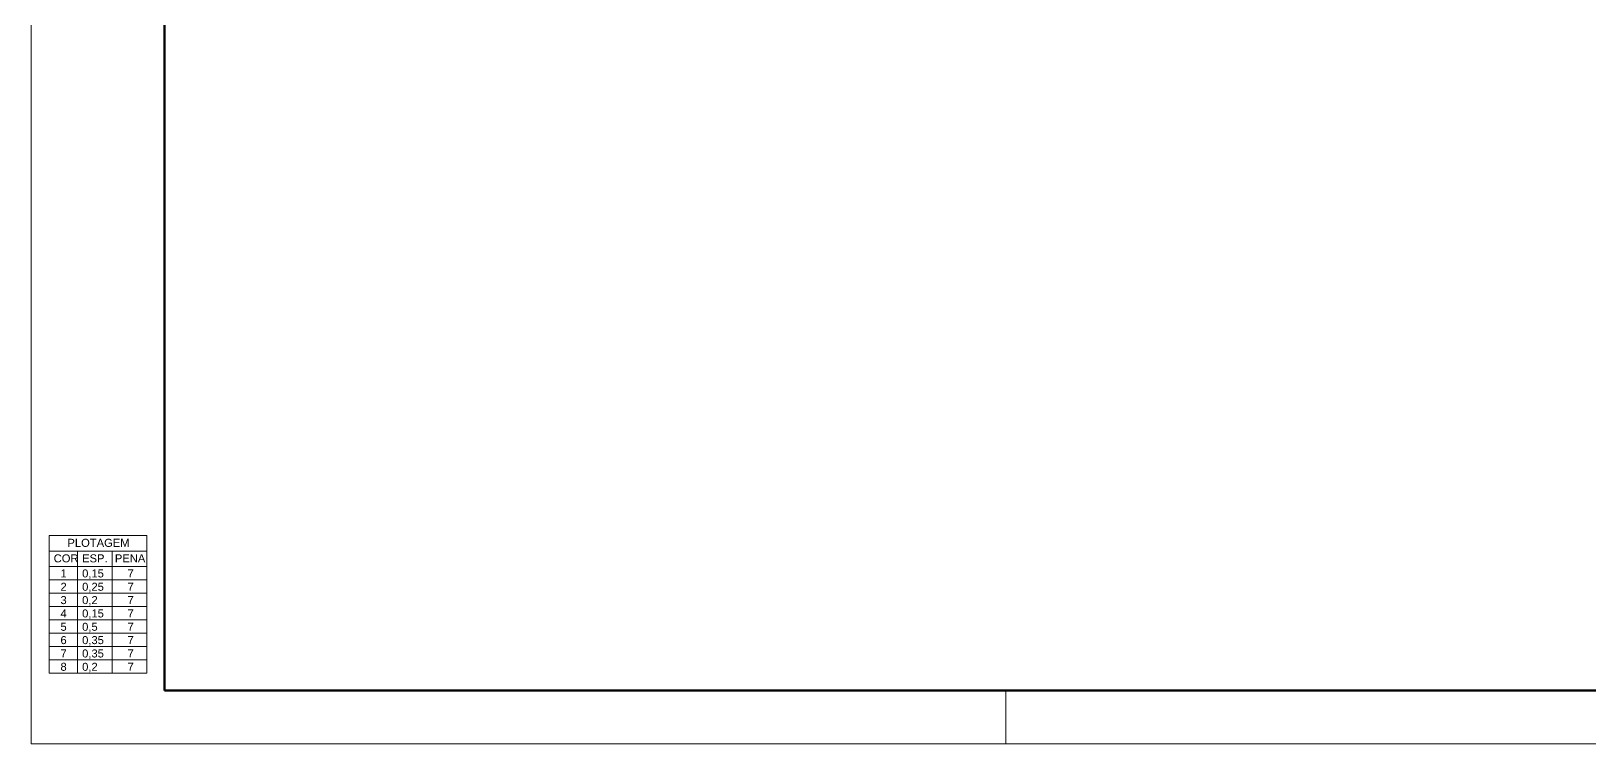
# Model space of a CAD drawing. Header units: millimetres. Extents: x 29178 to 37588, y 1365 to 7305.
# Drawn here: x 29178 to 32100, y 1365 to 2701 of the extents above; entities that cross this region are included whole.
import ezdxf

# ---------------------------------------------------------------- set-up
doc = ezdxf.new("R2010")
doc.units = ezdxf.units.MM
doc.linetypes.add('CENTER2', pattern=[28.575, 19.05, -3.175, 3.175, -3.175])
for name, color, linetype, lineweight in [('CENTRO', 1, 'CENTER2', 15), ('FORMATO-FINA', 8, 'Continuous', 20), ('FORMATO-GROSSA', 5, 'Continuous', 50)]:
    doc.layers.add(name, color=color, linetype=linetype, lineweight=lineweight)
doc.layers.add('INVISÍVEL', color=7, linetype='Continuous', lineweight=20, plot=False)
doc.styles.get("Standard").update_dxf_attribs({"font": 'arial.ttf'})

# ---------------------------------------------------------------- blocks, each defined once
blk = doc.blocks.new('PLOTAGEM')
at = {"layer": 'INVISÍVEL', "color": 7}
for p, q in [((0, 0), (18.35, 0)), ((0, -25.82), (0, 0)), ((0, -2.91), (18.35, -2.91)), ((5.32, -25.82), (5.32, -2.91)), ((11.8, -2.91), (11.8, -25.82)), ((18.35, -25.82), (18.35, 0)), ((0, -5.82), (18.35, -5.82)), ((0, -8.32), (18.35, -8.32)), ((0, -10.82), (18.35, -10.82)), ((0, -13.32), (18.35, -13.32)), ((0, -15.82), (18.35, -15.82)), ((0, -18.32), (18.35, -18.32)), ((0, -20.82), (18.35, -20.82)), ((0, -23.32), (18.35, -23.32)), ((0, -25.82), (18.35, -25.82))]:
    blk.add_line(p, q, dxfattribs=at)
at = {"layer": 'FORMATO-GROSSA', "color": 8}
blk.add_text('8', height=1.5, dxfattribs=at).set_placement((2.13, -25.35))
at = {"layer": 'INVISÍVEL', "color": 7}
for s, p in [('PLOTAGEM', (3.44, -2.12)), ('COR', (0.86, -5.03)), ('ESP.', (6.19, -5.03)), ('PENA', (12.33, -5.03)), ('0,15', (6.19, -7.85)), ('7', (14.7, -7.85)), ('0,25', (6.19, -10.35)), ('0,2', (6.19, -12.85)), ('7', (14.7, -10.35)), ('7', (14.7, -12.85)), ('0,15', (6.19, -15.35)), ('7', (14.7, -15.35)), ('0,5', (6.19, -17.85)), ('7', (14.7, -17.85)), ('0,35', (6.19, -20.35)), ('7', (14.7, -20.35)), ('7', (2.13, -22.85)), ('0,35', (6.19, -22.85)), ('7', (14.7, -22.85)), ('0,2', (6.19, -25.35)), ('7', (14.7, -25.35))]:
    blk.add_text(s, height=1.5, dxfattribs=at).set_placement(p)
at = {"layer": 'INVISÍVEL', "color": 1}
blk.add_text('1', height=1.5, dxfattribs=at).set_placement((2.13, -7.85))
at = {"layer": 'INVISÍVEL', "color": 3}
blk.add_text('3', height=1.5, dxfattribs=at).set_placement((2.13, -12.85))
at = {"layer": 'INVISÍVEL', "color": 2}
blk.add_text('2', height=1.5, dxfattribs=at).set_placement((2.13, -10.35))
at = {"layer": 'INVISÍVEL', "color": 4}
blk.add_text('4', height=1.5, dxfattribs=at).set_placement((2.13, -15.35))
at = {"layer": 'INVISÍVEL', "color": 5}
blk.add_text('5', height=1.5, dxfattribs=at).set_placement((2.13, -17.85))
at = {"layer": 'INVISÍVEL', "color": 6}
blk.add_text('6', height=1.5, dxfattribs=at).set_placement((2.13, -20.35))
blk = doc.blocks.new('fatec_A1')
at = {"layer": 'FORMATO-FINA'}
for p, q in [((0, 594), (0, 0)), ((182.75, 0), (182.75, 10)), ((0, 0), (841, 0))]:
    blk.add_line(p, q, dxfattribs=at)
at = {"layer": 'FORMATO-GROSSA'}
for p, q in [((25, 584), (25, 10)), ((25, 10), (831, 10))]:
    blk.add_line(p, q, dxfattribs=at)
at = {"layer": 'INVISÍVEL'}
blk.add_blockref('PLOTAGEM', (3.36, 39.03), dxfattribs=at)

msp = doc.modelspace()

# ---------------------------------------------------------------- block references
at = {"layer": 'CENTRO', "xscale": 10, "yscale": 10, "zscale": 10}
msp.add_blockref('fatec_A1', (29177.8, 1365.1), dxfattribs=at)

doc.saveas('drawing.dxf')
